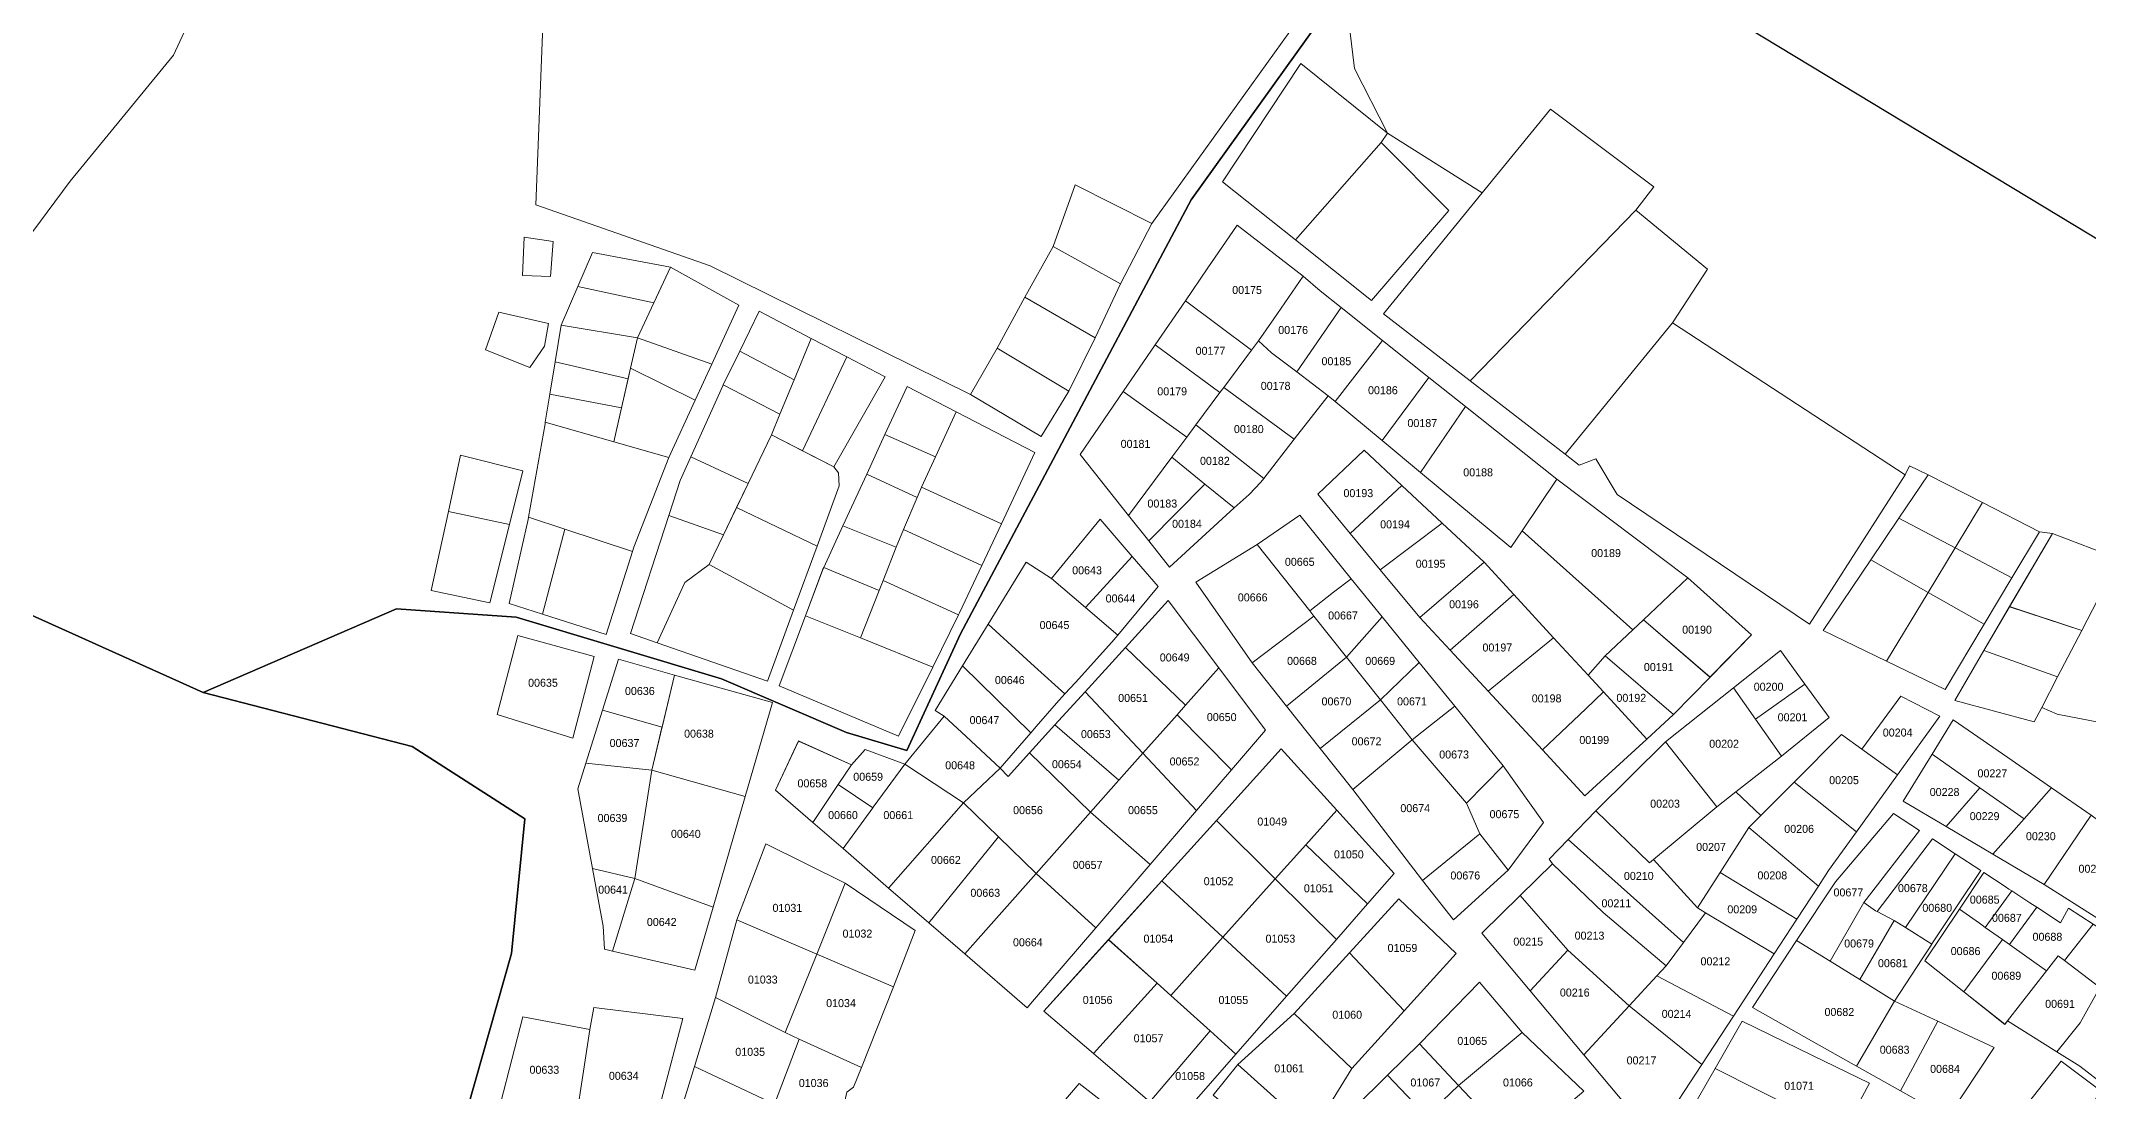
# Model space of a CAD drawing. Header units: metres. Extents: x 245225 to 248406, y 1633796 to 1637634.
# Drawn here: x 246742.2 to 247126, y 1636558.8 to 1636755.8 of the extents above; entities that cross this region are included whole.
import ezdxf
from ezdxf.enums import TextEntityAlignment as Align

# ---------------------------------------------------------------- set-up
doc = ezdxf.new("R2010")
doc.units = ezdxf.units.M
doc.header["$MEASUREMENT"] = 0
doc.layers.add('historique_numero_parcelle', color=7, linetype='Continuous')
doc.layers.add('limites_sections', color=7, linetype='Continuous')
doc.layers.add('LIMITES_PARCELLES', color=7, linetype='Continuous', lineweight=0, true_color=0xffffff)
doc.styles.add('Style-FANCY', font='FANCY.shx')

msp = doc.modelspace()

# ---------------------------------------------------------------- linework, layer by layer
at = {"layer": 'limites_parcelles', "flags": 128}
for points in [[(246729.674, 1636718.992), (246731.339, 1636722.619), (246729.367, 1636723.103), (246727.545, 1636724.048), (246727.821, 1636725.633), (246742.77, 1636777.095), (246747.423, 1636786.683), (246776.901, 1636773.576), (246770.71, 1636760.876), (246767.059, 1636753.097), (246747.691, 1636729.443), (246737.849, 1636716.108), (246729.674, 1636718.992)], [(246994.644, 1636738.422), (246993.48, 1636736.729), (246977.415, 1636718.443), (246963.741, 1636729.321), (246978.451, 1636751.546), (246994.644, 1636738.422)], [(247041.211, 1636724.029), (247010.154, 1636692.005), (246993.903, 1636704.556), (247012.417, 1636727.261), (247025.23, 1636742.973), (247044.597, 1636728.368), (247041.211, 1636724.029)], [(247010.154, 1636692.005), (247041.211, 1636724.029), (247054.652, 1636712.917), (247048.09, 1636702.862), (247027.985, 1636678.233), (247010.154, 1636692.005)], [(246970.514, 1636699.476), (246969.198, 1636697.719), (246956.8, 1636707.017), (246960.885, 1636712.982), (246966.492, 1636721.172), (246978.875, 1636711.647), (246973.383, 1636703.652), (246970.514, 1636699.476)], [(246985.981, 1636705.761), (246977.668, 1636693.666), (246972.948, 1636697.253), (246970.514, 1636699.476), (246973.383, 1636703.652), (246978.875, 1636711.647), (246982.05, 1636708.895), (246985.981, 1636705.761)], [(246836.656, 1636698.47), (246833.877, 1636694.501), (246825.543, 1636697.835), (246828.083, 1636704.9), (246837.37, 1636702.756), (246836.656, 1636698.47)], [(246969.198, 1636697.719), (246963.975, 1636690.743), (246963.261, 1636689.789), (246951.14, 1636698.751), (246956.8, 1636707.017), (246969.198, 1636697.719)], [(246977.668, 1636693.666), (246985.981, 1636705.761), (246993.735, 1636699.58), (246984.851, 1636688.114), (246983.531, 1636689.21), (246977.668, 1636693.666)], [(246852.311, 1636692.375), (246838.626, 1636695.537), (246839.751, 1636702.439), (246854.076, 1636700.075), (246852.773, 1636694.388), (246852.311, 1636692.375)], [(247091.693, 1636674.393), (247073.807, 1636646.347), (247037.718, 1636670.689), (247033.697, 1636677.356), (247030.627, 1636676.192), (247027.985, 1636678.233), (247048.09, 1636702.862), (247091.693, 1636674.393)], [(246893.308, 1636696.495), (246884.996, 1636678.869), (246879.159, 1636681.872), (246880.754, 1636685.722), (246883.44, 1636692.208), (246886.653, 1636699.968), (246893.308, 1636696.495)], [(246963.261, 1636689.789), (246958.719, 1636683.724), (246957.02, 1636681.427), (246945.136, 1636689.982), (246951.14, 1636698.751), (246963.261, 1636689.789)], [(246977.668, 1636693.666), (246983.531, 1636689.21), (246977.19, 1636681.057), (246963.975, 1636690.743), (246969.198, 1636697.719), (246970.514, 1636699.476), (246972.948, 1636697.253), (246977.668, 1636693.666)], [(246880.754, 1636685.722), (246879.159, 1636681.872), (246874.803, 1636672.764), (246864.068, 1636677.772), (246870.073, 1636691.088), (246870.135, 1636691.216), (246880.754, 1636685.722)], [(246957.02, 1636681.427), (246954.237, 1636677.664), (246946.142, 1636666.72), (246937.07, 1636678.203), (246945.136, 1636689.982), (246957.02, 1636681.427)], [(246977.19, 1636681.057), (246971.455, 1636673.683), (246958.719, 1636683.724), (246963.261, 1636689.789), (246963.975, 1636690.743), (246977.19, 1636681.057)], [(246922.293, 1636665.177), (246907.31, 1636672.029), (246909.952, 1636677.749), (246913.835, 1636686.16), (246928.572, 1636678.547), (246922.293, 1636665.177)], [(247026.394, 1636673.546), (247019.93, 1636663.89), (247017.821, 1636660.741), (247000.858, 1636674.824), (247009.286, 1636687.184), (247026.394, 1636673.546)], [(246849.601, 1636680.55), (246859.913, 1636677.595), (246853.404, 1636660.767), (246853.152, 1636659.981), (246840.444, 1636664.166), (246833.631, 1636666.409), (246836.735, 1636683.945), (246836.781, 1636684.224), (246849.601, 1636680.55)], [(246887.741, 1636660.995), (246872.65, 1636668.263), (246874.803, 1636672.764), (246879.159, 1636681.872), (246890.869, 1636675.848), (246891.742, 1636674.737), (246891.901, 1636672.276), (246887.741, 1636660.995)], [(246909.952, 1636677.749), (246907.31, 1636672.029), (246906.487, 1636670.099), (246897.037, 1636674.509), (246900.462, 1636681.944), (246909.952, 1636677.749)], [(246971.455, 1636673.683), (246970.937, 1636673.017), (246968.715, 1636670.689), (246965.936, 1636668.146), (246960.415, 1636672.637), (246954.237, 1636677.664), (246957.02, 1636681.427), (246958.719, 1636683.724), (246971.455, 1636673.683)], [(246874.803, 1636672.764), (246870.195, 1636663.128), (246859.937, 1636666.753), (246862.056, 1636673.308), (246864.068, 1636677.772), (246874.803, 1636672.764)], [(246906.487, 1636670.099), (246903.924, 1636664.092), (246902.548, 1636660.811), (246892.555, 1636664.78), (246897.037, 1636674.509), (246906.487, 1636670.099)], [(246922.293, 1636665.177), (246918.631, 1636657.381), (246903.924, 1636664.092), (246906.487, 1636670.099), (246907.31, 1636672.029), (246922.293, 1636665.177)], [(247040.679, 1636645.319), (247019.93, 1636663.89), (247026.394, 1636673.546), (247050.947, 1636655.026), (247042.66, 1636647.192), (247040.679, 1636645.319)], [(246870.195, 1636663.128), (246867.517, 1636657.53), (246862.966, 1636654.143), (246857.777, 1636642.838), (246852.769, 1636644.575), (246859.937, 1636666.753), (246870.195, 1636663.128)], [(246887.741, 1636660.995), (246883.318, 1636649.001), (246867.517, 1636657.53), (246870.195, 1636663.128), (246872.65, 1636668.263), (246887.741, 1636660.995)], [(246987.879, 1636654.885), (246984.563, 1636652.328), (246980.078, 1636648.872), (246970.238, 1636661.269), (246978.24, 1636666.773), (246987.879, 1636654.885)], [(246840.444, 1636664.166), (246836.248, 1636648.215), (246829.988, 1636650.21), (246833.56, 1636666.006), (246833.631, 1636666.409), (246840.444, 1636664.166)], [(246902.548, 1636660.811), (246900.096, 1636654.518), (246899.373, 1636652.661), (246888.972, 1636657.001), (246892.555, 1636664.78), (246902.548, 1636660.811)], [(246918.631, 1636657.381), (246914.443, 1636648.464), (246914.274, 1636648.122), (246900.096, 1636654.518), (246902.548, 1636660.811), (246903.924, 1636664.092), (246918.631, 1636657.381)], [(246980.078, 1636648.872), (246980.877, 1636647.865), (246969.274, 1636639.131), (246958.736, 1636654.239), (246970.238, 1636661.269), (246980.078, 1636648.872)], [(246883.318, 1636649.001), (246878.407, 1636635.684), (246857.777, 1636642.838), (246862.966, 1636654.143), (246867.517, 1636657.53), (246883.318, 1636649.001)], [(246899.373, 1636652.661), (246895.846, 1636643.76), (246885.542, 1636647.927), (246888.805, 1636656.64), (246888.972, 1636657.001), (246899.373, 1636652.661)], [(246936.148, 1636635.412), (246934.206, 1636633.272), (246928.504, 1636638.427), (246919.778, 1636646.337), (246926.91, 1636657.989), (246931.673, 1636654.92), (246938.046, 1636649.454), (246944.085, 1636644.274), (246942.997, 1636642.961), (246936.148, 1636635.412)], [(246914.274, 1636648.122), (246909.403, 1636638.279), (246895.846, 1636643.76), (246899.373, 1636652.661), (246900.096, 1636654.518), (246914.274, 1636648.122)], [(246993.693, 1636647.715), (246986.975, 1636640.182), (246980.877, 1636647.865), (246980.078, 1636648.872), (246984.563, 1636652.328), (246987.879, 1636654.885), (246993.693, 1636647.715)], [(246895.846, 1636643.76), (246909.403, 1636638.279), (246903.013, 1636625.366), (246880.629, 1636634.811), (246885.542, 1636647.927), (246895.846, 1636643.76)], [(246986.975, 1636640.182), (246979.772, 1636634.271), (246975.757, 1636630.976), (246969.274, 1636639.131), (246980.877, 1636647.865), (246986.975, 1636640.182)], [(246927.783, 1636625.962), (246915.002, 1636638.535), (246919.778, 1636646.337), (246928.504, 1636638.427), (246934.206, 1636633.272), (246932.625, 1636631.531), (246928.826, 1636627.161), (246927.783, 1636625.962)], [(247032.273, 1636636.77), (247035.148, 1636633.641), (247031.854, 1636630.502), (247023.729, 1636622.759), (247013.52, 1636633.794), (247025.813, 1636643.802), (247032.273, 1636636.77)], [(247055.129, 1636636.39), (247048.302, 1636629.414), (247035.504, 1636640.427), (247040.679, 1636645.319), (247042.66, 1636647.192), (247055.129, 1636636.39)], [(246956.827, 1636631.158), (246955.225, 1636629.36), (246948.794, 1636622.14), (246937.978, 1636633.652), (246945.551, 1636641.971), (246956.827, 1636631.158)], [(246993.339, 1636632.162), (246985.909, 1636626.157), (246982.06, 1636623.047), (246975.757, 1636630.976), (246979.772, 1636634.271), (246986.975, 1636640.182), (246993.339, 1636632.162)], [(247048.302, 1636629.414), (247043.28, 1636624.789), (247035.148, 1636633.641), (247032.273, 1636636.77), (247035.504, 1636640.427), (247048.302, 1636629.414)], [(247120.303, 1636636.464), (247117.328, 1636630.734), (247115.929, 1636628.038), (247101.007, 1636632.06), (247106.464, 1636641.396), (247120.303, 1636636.464)], [(246927.783, 1636625.962), (246922.042, 1636619.36), (246915.674, 1636625.278), (246911.565, 1636629.096), (246909.871, 1636630.155), (246915.002, 1636638.535), (246927.783, 1636625.962)], [(246965.44, 1636619.054), (246955.225, 1636629.36), (246956.827, 1636631.158), (246963.044, 1636638.138), (246971.784, 1636626.451), (246965.44, 1636619.054)], [(246993.339, 1636632.162), (247000.611, 1636639.182), (247007.268, 1636630.972), (247002.906, 1636627.512), (246999.301, 1636624.651), (246993.339, 1636632.162)], [(246999.301, 1636624.651), (246988.188, 1636615.338), (246982.06, 1636623.047), (246985.909, 1636626.157), (246993.339, 1636632.162), (246999.301, 1636624.651)], [(247043.28, 1636624.789), (247031.691, 1636614.152), (247023.729, 1636622.759), (247031.854, 1636630.502), (247035.148, 1636633.641), (247043.28, 1636624.789)], [(247063.633, 1636628.557), (247068.504, 1636621.582), (247059.986, 1636614.9), (247056.403, 1636612.089), (247046.787, 1636624.29), (247059.546, 1636634.411), (247063.633, 1636628.557)], [(246858.672, 1636627.056), (246858.651, 1636626.966), (246856.722, 1636618.954), (246844.397, 1636620.293), (246847.513, 1636630.249), (246858.672, 1636627.056)], [(246915.674, 1636625.278), (246922.042, 1636619.36), (246915.169, 1636612.815), (246904.156, 1636620.101), (246911.565, 1636629.096), (246915.674, 1636625.278)], [(247016.34, 1636619.783), (247009.461, 1636612.798), (246999.301, 1636624.651), (247002.906, 1636627.512), (247007.268, 1636630.972), (247016.34, 1636619.783)], [(247119.172, 1636615.661), (247114.002, 1636609.815), (247105.712, 1636615.652), (247096.753, 1636621.959), (247100.747, 1636628.422), (247110.962, 1636621.347), (247119.172, 1636615.661)], [(246894.208, 1636619.995), (246891.711, 1636616.282), (246886.925, 1636609.169), (246879.92, 1636615.232), (246884.26, 1636624.44), (246894.208, 1636619.995)], [(247009.461, 1636612.798), (247012.006, 1636607.009), (247001.259, 1636598.289), (246988.188, 1636615.338), (246999.301, 1636624.651), (247009.461, 1636612.798)], [(247056.403, 1636612.089), (247044.523, 1636602.206), (247043.809, 1636601.611), (247033.755, 1636611.348), (247046.787, 1636624.29), (247056.403, 1636612.089)], [(247082.592, 1636607.409), (247070.909, 1636616.731), (247079.792, 1636625.635), (247083.602, 1636622.884), (247090.256, 1636618.069), (247082.592, 1636607.409)], [(246898.179, 1636611.912), (246891.711, 1636616.282), (246894.208, 1636619.995), (246896.748, 1636622.852), (246904.156, 1636620.101), (246898.252, 1636612.013), (246898.179, 1636611.912)], [(246938.981, 1636611.122), (246928.804, 1636599.608), (246921.73, 1636606.46), (246915.169, 1636612.815), (246922.042, 1636619.36), (246923.524, 1636617.772), (246927.546, 1636622.19), (246938.981, 1636611.122)], [(246958.88, 1636611.406), (246950.181, 1636601.265), (246938.981, 1636611.122), (246944.294, 1636617.086), (246948.794, 1636622.14), (246958.88, 1636611.406)], [(246985.19, 1636611.456), (246979.352, 1636604.947), (246973.636, 1636598.574), (246962.59, 1636609.528), (246974.752, 1636622.989), (246985.19, 1636611.456)], [(246856.722, 1636618.954), (246853.547, 1636598.633), (246845.647, 1636600.497), (246842.879, 1636615.444), (246844.397, 1636620.293), (246856.722, 1636618.954)], [(246915.169, 1636612.815), (246901.141, 1636596.866), (246892.595, 1636604.263), (246898.179, 1636611.912), (246898.252, 1636612.013), (246904.156, 1636620.101), (246915.169, 1636612.815)], [(247017.297, 1636600.235), (247012.006, 1636607.009), (247009.461, 1636612.798), (247016.34, 1636619.783), (247023.929, 1636609.154), (247017.297, 1636600.235)], [(247082.592, 1636607.409), (247077.358, 1636600.129), (247075.451, 1636597.208), (247062.418, 1636608.22), (247064.664, 1636610.471), (247070.909, 1636616.731), (247082.592, 1636607.409)], [(247064.664, 1636610.471), (247062.418, 1636608.22), (247057.004, 1636599.766), (247052.761, 1636593.139), (247044.523, 1636602.206), (247056.403, 1636612.089), (247059.986, 1636614.9), (247064.664, 1636610.471)], [(247126.571, 1636610.536), (247117.786, 1636597.519), (247108.165, 1636603.215), (247114.002, 1636609.815), (247119.172, 1636615.661), (247126.571, 1636610.536)], [(247050.133, 1636586.617), (247028.539, 1636605.944), (247033.755, 1636611.348), (247043.809, 1636601.611), (247044.523, 1636602.206), (247052.761, 1636593.139), (247054.279, 1636592.233), (247050.133, 1636586.617)], [(247083.982, 1636594.173), (247077.639, 1636583.149), (247071.367, 1636587.033), (247078.628, 1636598.048), (247089.529, 1636610.854), (247094.39, 1636607.668), (247083.982, 1636594.173)], [(247135.825, 1636603.715), (247128.687, 1636592.227), (247127.841, 1636591.169), (247117.786, 1636597.519), (247126.571, 1636610.536), (247132.072, 1636606.481), (247135.825, 1636603.715)], [(247050.133, 1636586.617), (247046.94, 1636582.291), (247035.1, 1636592.278), (247025.605, 1636601.399), (247024.97, 1636602.246), (247028.539, 1636605.944), (247050.133, 1636586.617)], [(247101.061, 1636603.296), (247091.784, 1636589.439), (247089.67, 1636590.758), (247086.452, 1636592.443), (247096.811, 1636606.081), (247101.061, 1636603.296)], [(247045.158, 1636580.364), (247039.995, 1636574.781), (247028.506, 1636585.211), (247019.539, 1636595.431), (247025.605, 1636601.399), (247035.1, 1636592.278), (247046.94, 1636582.291), (247045.158, 1636580.364)], [(247091.784, 1636589.439), (247101.061, 1636603.296), (247105.882, 1636600.136), (247101.343, 1636593.303), (247096.744, 1636586.38), (247096.728, 1636586.355), (247091.784, 1636589.439)], [(246853.547, 1636598.633), (246849.375, 1636585.035), (246847.853, 1636585.387), (246847.641, 1636589.726), (246845.647, 1636600.497), (246853.547, 1636598.633)], [(246939.986, 1636589.379), (246928.129, 1636575.554), (246927.122, 1636574.38), (246915.441, 1636584.49), (246928.804, 1636599.608), (246939.986, 1636589.379)], [(246963.815, 1636587.624), (246954.029, 1636576.713), (246951.46, 1636579.022), (246942.395, 1636587.175), (246952.378, 1636598.225), (246963.815, 1636587.624)], [(247071.416, 1636591.026), (247067.182, 1636584.539), (247054.279, 1636592.233), (247052.761, 1636593.139), (247057.004, 1636599.766), (247071.416, 1636591.026)], [(247111.719, 1636596.311), (247106.729, 1636589.471), (247106.174, 1636589.866), (247105.628, 1636590.254), (247101.893, 1636592.911), (247106.452, 1636599.762), (247110.45, 1636597.142), (247111.167, 1636596.672), (247111.719, 1636596.311)], [(247086.452, 1636592.443), (247089.67, 1636590.758), (247083.238, 1636579.683), (247077.639, 1636583.149), (247083.982, 1636594.173), (247086.165, 1636592.593), (247086.452, 1636592.443)], [(247106.729, 1636589.471), (247111.719, 1636596.311), (247115.09, 1636594.101), (247116.389, 1636593.25), (247111.26, 1636586.248), (247109.951, 1636587.179), (247106.729, 1636589.471)], [(247067.182, 1636584.539), (247059.518, 1636572.799), (247045.158, 1636580.364), (247046.94, 1636582.291), (247050.133, 1636586.617), (247054.279, 1636592.233), (247067.182, 1636584.539)], [(247091.784, 1636589.439), (247096.728, 1636586.355), (247096.003, 1636585.264), (247094.896, 1636583.597), (247089.737, 1636575.66), (247083.238, 1636579.683), (247089.67, 1636590.758), (247091.784, 1636589.439)], [(247106.729, 1636589.471), (247109.951, 1636587.179), (247102.691, 1636577.401), (247095.419, 1636583.181), (247101.893, 1636592.911), (247105.628, 1636590.254), (247106.174, 1636589.866), (247106.729, 1636589.471)], [(247111.26, 1636586.248), (247116.389, 1636593.25), (247120.856, 1636590.322), (247122.337, 1636593.074), (247126.981, 1636590.08), (247121.584, 1636583.245), (247120.428, 1636584.127), (247118.214, 1636581.301), (247111.26, 1636586.248)], [(247139.313, 1636582.13), (247133.389, 1636574.728), (247128.233, 1636578.173), (247121.584, 1636583.245), (247126.981, 1636590.08), (247139.313, 1636582.13)], [(246975.745, 1636576.567), (246966.248, 1636565.723), (246961.434, 1636570.053), (246954.029, 1636576.713), (246963.815, 1636587.624), (246975.745, 1636576.567)], [(247077.639, 1636583.149), (247083.238, 1636579.683), (247089.737, 1636575.66), (247082.599, 1636563.441), (247075.564, 1636567.406), (247063.071, 1636574.447), (247071.367, 1636587.033), (247077.639, 1636583.149)], [(247111.26, 1636586.248), (247118.214, 1636581.301), (247110.885, 1636571.947), (247110.374, 1636571.294), (247102.691, 1636577.401), (247109.951, 1636587.179), (247111.26, 1636586.248)], [(246902.045, 1636578.328), (246896.034, 1636563.173), (246884.37, 1636568.538), (246881.725, 1636569.755), (246887.704, 1636584.452), (246902.045, 1636578.328)], [(247120.179, 1636566.118), (247110.885, 1636571.947), (247118.214, 1636581.301), (247120.428, 1636584.127), (247121.584, 1636583.245), (247128.233, 1636578.173), (247124.529, 1636571.559), (247120.179, 1636566.118)], [(246954.029, 1636576.713), (246961.434, 1636570.053), (246950.117, 1636556.765), (246939.529, 1636565.813), (246951.46, 1636579.022), (246954.029, 1636576.713)], [(247137.095, 1636572.251), (247129.158, 1636559.82), (247124.475, 1636563.424), (247120.179, 1636566.118), (247124.529, 1636571.559), (247128.233, 1636578.173), (247133.389, 1636574.728), (247137.095, 1636572.251)], [(246859.439, 1636560.53), (246856.552, 1636549.56), (246842.49, 1636553.124), (246843.916, 1636562.528), (246845.1, 1636570.335), (246845.893, 1636574.463), (246862.562, 1636572.399), (246859.439, 1636560.53)], [(246881.725, 1636569.755), (246884.37, 1636568.538), (246879.769, 1636556.317), (246864.74, 1636563.366), (246868.707, 1636576.343), (246881.725, 1636569.755)], [(247053.621, 1636563.765), (247045.925, 1636551.975), (247042.856, 1636551.975), (247031.475, 1636565.569), (247039.995, 1636574.781), (247053.621, 1636563.765)], [(246842.49, 1636553.124), (246828.413, 1636556.691), (246832.558, 1636572.716), (246845.1, 1636570.335), (246843.916, 1636562.528), (246842.49, 1636553.124)], [(247085.018, 1636560.241), (247080.062, 1636550.966), (247056.07, 1636563.004), (247061.166, 1636571.872), (247074.34, 1636565.448), (247085.018, 1636560.241)], [(247090.836, 1636558.799), (247097.817, 1636571.878), (247108.39, 1636566.929), (247099.711, 1636553.796), (247099.689, 1636553.81), (247090.836, 1636558.799)], [(246896.034, 1636563.173), (246894.584, 1636559.516), (246893.314, 1636558.563), (246891.567, 1636550.784), (246879.769, 1636556.317), (246884.37, 1636568.538), (246896.034, 1636563.173)], [(246966.248, 1636565.723), (246965.415, 1636564.772), (246954.856, 1636552.716), (246950.117, 1636556.765), (246961.434, 1636570.053), (246966.248, 1636565.723)], [(247080.062, 1636550.966), (247074.606, 1636540.757), (247064.296, 1636546.884), (247051.26, 1636554.631), (247056.07, 1636563.004), (247080.062, 1636550.966)], [(247122.81, 1636550.657), (247114.607, 1636556.345), (247120.957, 1636564.415), (247128.475, 1636558.75), (247123.947, 1636552.281), (247122.81, 1636550.657)], [(246943.088, 1636534.722), (246936.593, 1636526.489), (246927.745, 1636532.659), (246918.714, 1636538.958), (246936.892, 1636560.225), (246944.499, 1636554.278), (246953.169, 1636547.501), (246943.088, 1636534.722)], [(247007.667, 1636538.217), (246997.718, 1636526.998), (246985.618, 1636536.642), (246996.199, 1636548.533), (247001.981, 1636554.065), (247007.984, 1636559.807), (247018.991, 1636548.165), (247007.667, 1636538.217)]]:
    msp.add_lwpolyline(points, close=True, dxfattribs=at)
at = {"layer": 'limites_parcelles', "color": 0, "flags": 128}
for points in [[(246729.673955, 1636718.992231), (246731.339134, 1636722.61891), (246729.366866, 1636723.102999), (246727.545285, 1636724.047522), (246727.821035, 1636725.633082), (246742.770023, 1636777.094643), (246747.423318, 1636786.683252), (246776.901341, 1636773.575678), (246770.710079, 1636760.875653), (246767.058822, 1636753.096887), (246747.691283, 1636729.44309), (246737.848763, 1636716.108063), (246729.673955, 1636718.992231)], [(246970.51389, 1636699.47566), (246969.198164, 1636697.718513), (246956.800346, 1636707.017224), (246960.884665, 1636712.982093), (246966.492215, 1636721.171537), (246978.87474, 1636711.646518), (246973.383062, 1636703.652303), (246970.51389, 1636699.47566)], [(246985.981194, 1636705.760947), (246977.668102, 1636693.665925), (246972.948061, 1636697.253156), (246970.51389, 1636699.47566), (246973.383062, 1636703.652303), (246978.87474, 1636711.646518), (246982.049746, 1636708.894846), (246985.981194, 1636705.760947)], [(246852.311298, 1636692.375431), (246838.625537, 1636695.536578), (246839.751253, 1636702.438999), (246854.076088, 1636700.07492), (246852.77269, 1636694.388407), (246852.311298, 1636692.375431)], [(246893.308136, 1636696.494599), (246884.996097, 1636678.869014), (246879.158638, 1636681.871551), (246880.753524, 1636685.722334), (246883.43978, 1636692.208186), (246886.653494, 1636699.967561), (246893.308136, 1636696.494599)], [(246880.753524, 1636685.722334), (246879.158638, 1636681.871551), (246874.802855, 1636672.764004), (246864.068339, 1636677.77205), (246870.072564, 1636691.088352), (246870.134847, 1636691.215815), (246880.753524, 1636685.722334)], [(246849.600739, 1636680.549711), (246859.912544, 1636677.594575), (246853.403781, 1636660.767041), (246853.151829, 1636659.980646), (246840.443561, 1636664.165691), (246833.631365, 1636666.409062), (246836.734997, 1636683.944587), (246836.780519, 1636684.223705), (246849.600739, 1636680.549711)], [(246971.455289, 1636673.683357), (246970.937224, 1636673.017274), (246968.71472, 1636670.688936), (246965.935542, 1636668.146284), (246960.415312, 1636672.637124), (246954.236706, 1636677.663568), (246957.020223, 1636681.426883), (246958.719006, 1636683.723638), (246971.455289, 1636673.683357)], [(246874.802855, 1636672.764004), (246870.194537, 1636663.12843), (246859.937087, 1636666.753376), (246862.055673, 1636673.308316), (246864.068339, 1636677.77205), (246874.802855, 1636672.764004)], [(246870.194537, 1636663.12843), (246867.516948, 1636657.529835), (246862.966106, 1636654.143162), (246857.776837, 1636642.837968), (246852.768779, 1636644.574509), (246859.937087, 1636666.753376), (246870.194537, 1636663.12843)], [(246887.740698, 1636660.995403), (246883.317689, 1636649.001243), (246867.516948, 1636657.529835), (246870.194537, 1636663.12843), (246872.65042, 1636668.263457), (246887.740698, 1636660.995403)], [(246840.443561, 1636664.165691), (246836.247865, 1636648.214677), (246829.988109, 1636650.210145), (246833.559991, 1636666.005801), (246833.631365, 1636666.409062), (246840.443561, 1636664.165691)], [(246899.372846, 1636652.661492), (246895.845979, 1636643.760352), (246885.54172, 1636647.926621), (246888.805102, 1636656.639533), (246888.971833, 1636657.001483), (246899.372846, 1636652.661492)], [(246993.692634, 1636647.714523), (246986.974749, 1636640.181803), (246980.877047, 1636647.864843), (246980.078039, 1636648.871585), (246984.562981, 1636652.328487), (246987.879132, 1636654.88451), (246993.692634, 1636647.714523)], [(246986.974749, 1636640.181803), (246979.771965, 1636634.270553), (246975.757085, 1636630.975583), (246969.274099, 1636639.130859), (246980.877047, 1636647.864843), (246986.974749, 1636640.181803)], [(246927.783085, 1636625.961769), (246915.001612, 1636638.535311), (246919.777687, 1636646.337223), (246928.503529, 1636638.42688), (246934.205612, 1636633.271893), (246932.625481, 1636631.530524), (246928.826243, 1636627.161401), (246927.783085, 1636625.961769)], [(246956.827061, 1636631.158422), (246955.225466, 1636629.360232), (246948.794435, 1636622.139797), (246937.978303, 1636633.651763), (246945.550875, 1636641.970926), (246956.827061, 1636631.158422)], [(246993.339426, 1636632.162377), (246985.90888, 1636626.157344), (246982.059988, 1636623.046843), (246975.757085, 1636630.975583), (246979.771965, 1636634.270553), (246986.974749, 1636640.181803), (246993.339426, 1636632.162377)], [(246927.783085, 1636625.961769), (246922.042126, 1636619.359666), (246915.673736, 1636625.277766), (246911.564605, 1636629.096353), (246909.871269, 1636630.154688), (246915.001612, 1636638.535311), (246927.783085, 1636625.961769)], [(246965.439611, 1636619.053864), (246955.225466, 1636629.360232), (246956.827061, 1636631.158422), (246963.043632, 1636638.138072), (246971.783892, 1636626.450514), (246965.439611, 1636619.053864)], [(246894.207904, 1636619.994668), (246891.710594, 1636616.282451), (246886.92548, 1636609.169444), (246879.920375, 1636615.232158), (246884.259551, 1636624.439677), (246894.207904, 1636619.994668)], [(247056.402993, 1636612.088571), (247044.523349, 1636602.205506), (247043.808801, 1636601.61105), (247033.754614, 1636611.347736), (247046.786776, 1636624.289793), (247056.402993, 1636612.088571)], [(246898.178614, 1636611.91209), (246891.710594, 1636616.282451), (246894.207904, 1636619.994668), (246896.747909, 1636622.852173), (246904.156257, 1636620.100501), (246898.2522, 1636612.012891), (246898.178614, 1636611.91209)], [(246915.168502, 1636612.815163), (246901.140867, 1636596.866441), (246892.594645, 1636604.262947), (246898.178614, 1636611.91209), (246898.2522, 1636612.012891), (246904.156257, 1636620.100501), (246915.168502, 1636612.815163)], [(247126.570633, 1636610.536346), (247117.786449, 1636597.51882), (247108.16514, 1636603.214635), (247114.002397, 1636609.815336), (247119.171862, 1636615.660905), (247126.570633, 1636610.536346)], [(247050.1332, 1636586.616673), (247028.539142, 1636605.943753), (247033.754614, 1636611.347736), (247043.808801, 1636601.61105), (247044.523349, 1636602.205506), (247052.76093, 1636593.138943), (247054.279367, 1636592.23343), (247050.1332, 1636586.616673)], [(247135.824564, 1636603.714718), (247128.687304, 1636592.227143), (247127.840636, 1636591.168807), (247117.786449, 1636597.51882), (247126.570633, 1636610.536346), (247132.071681, 1636606.481193), (247135.824564, 1636603.714718)], [(247050.1332, 1636586.616673), (247046.940085, 1636582.291004), (247035.100241, 1636592.278287), (247025.605432, 1636601.399383), (247024.97043, 1636602.246052), (247028.539142, 1636605.943753), (247050.1332, 1636586.616673)], [(247045.158107, 1636580.364133), (247039.995128, 1636574.781351), (247028.505651, 1636585.211018), (247019.539498, 1636595.430504), (247025.605432, 1636601.399383), (247035.100241, 1636592.278287), (247046.940085, 1636582.291004), (247045.158107, 1636580.364133)], [(246963.815163, 1636587.62429), (246954.028557, 1636576.71256), (246951.460158, 1636579.022453), (246942.394783, 1636587.175413), (246952.377788, 1636598.224784), (246963.815163, 1636587.62429)], [(247111.260381, 1636586.247517), (247116.38896, 1636593.249613), (247120.855622, 1636590.322139), (247122.337292, 1636593.073811), (247126.980913, 1636590.080121), (247121.583585, 1636583.24537), (247120.428253, 1636584.126555), (247118.21409, 1636581.300583), (247111.260381, 1636586.247517)], [(247139.312852, 1636582.12986), (247133.389433, 1636574.72773), (247128.233477, 1636578.173418), (247121.583585, 1636583.24537), (247126.980913, 1636590.080121), (247139.312852, 1636582.12986)], [(246975.745489, 1636576.566915), (246966.247927, 1636565.723049), (246961.433626, 1636570.052799), (246954.028557, 1636576.71256), (246963.815163, 1636587.62429), (246975.745489, 1636576.566915)], [(247111.260381, 1636586.247517), (247118.21409, 1636581.300583), (247110.885456, 1636571.946933), (247110.374066, 1636571.294238), (247102.691114, 1636577.4012), (247109.950594, 1636587.179311), (247111.260381, 1636586.247517)], [(247120.178506, 1636566.118449), (247110.885456, 1636571.946933), (247118.21409, 1636581.300583), (247120.428253, 1636584.126555), (247121.583585, 1636583.24537), (247128.233477, 1636578.173418), (247124.529303, 1636571.558821), (247120.178506, 1636566.118449)], [(247137.094952, 1636572.251359), (247129.157871, 1636559.819873), (247124.475145, 1636563.42365), (247120.178506, 1636566.118449), (247124.529303, 1636571.558821), (247128.233477, 1636578.173418), (247133.389433, 1636574.72773), (247137.094952, 1636572.251359)], [(247053.621393, 1636563.765164), (247045.925472, 1636551.975118), (247042.856299, 1636551.975118), (247031.475439, 1636565.568924), (247039.995128, 1636574.781351), (247053.621393, 1636563.765164)], [(247122.809508, 1636550.656696), (247114.607408, 1636556.345249), (247120.957421, 1636564.415057), (247128.474517, 1636558.749566), (247123.946863, 1636552.28149), (247122.809508, 1636550.656696)], [(247007.666646, 1636538.216757), (246997.718292, 1636526.998401), (246985.618003, 1636536.642275), (246996.198707, 1636548.533098), (247001.981408, 1636554.064708), (247007.984146, 1636559.8068), (247018.990835, 1636548.16511), (247007.666646, 1636538.216757)]]:
    msp.add_lwpolyline(points, close=True, dxfattribs=at)
for points in [[(246983.541338, 1636767.569624), (246950.468355, 1636721.532032), (246936.102018, 1636728.761334), (246931.985188, 1636717.202779), (246926.667052, 1636707.67776), (246921.507667, 1636698.152741), (246916.507032, 1636689.421473), (246867.706523, 1636713.577588), (246847.703582, 1636720.563078), (246835.003957, 1636724.998081), (246836.591461, 1636765.161911)], [(247128.268711, 1636627.904623), (247120.198903, 1636629.492126), (247117.328221, 1636630.733502), (247120.302581, 1636636.464102), (247124.830843, 1636645.188553), (247131.804213, 1636658.623912), (247119.315854, 1636663.386421), (247116.881683, 1636663.703922), (247106.217234, 1636669.171482), (247096.032474, 1636674.39311), (247092.549889, 1636676.058886), (247091.693299, 1636674.39311), (247048.089878, 1636702.862333), (247054.651558, 1636712.91652), (247041.210698, 1636724.029042), (247044.597371, 1636728.368218), (247025.229833, 1636742.973247), (247012.417437, 1636727.260748), (246994.643938, 1636738.422405), (246988.462598, 1636750.556882), (246987.615929, 1636757.753563)]]:
    msp.add_lwpolyline(points, dxfattribs=at)
at = {"layer": 'limites_parcelles', "flags": 128}
for points in [[(246983.541, 1636767.57), (246950.468, 1636721.532), (246936.102, 1636728.761), (246931.985, 1636717.203), (246926.667, 1636707.678), (246921.508, 1636698.153), (246916.507, 1636689.421), (246867.707, 1636713.578), (246847.704, 1636720.563), (246835.004, 1636724.998), (246836.591, 1636765.162)], [(247128.269, 1636627.905), (247120.199, 1636629.492), (247117.328, 1636630.734), (247120.303, 1636636.464), (247124.831, 1636645.189), (247131.804, 1636658.624), (247119.316, 1636663.386), (247116.882, 1636663.704), (247106.217, 1636669.171), (247096.032, 1636674.393), (247092.55, 1636676.059), (247091.693, 1636674.393), (247048.09, 1636702.862), (247054.652, 1636712.917), (247041.211, 1636724.029), (247044.597, 1636728.368), (247025.23, 1636742.973), (247012.417, 1636727.261), (246994.644, 1636738.422), (246988.463, 1636750.557), (246987.616, 1636757.754)]]:
    msp.add_lwpolyline(points, dxfattribs=at)
at = {"layer": 'limites_parcelles'}
for points in [[(246977.415, 1636718.443), (246993.48, 1636736.729), (247006.18, 1636723.923), (246991.681, 1636707.096)], [(246950.468, 1636721.532), (246944.606, 1636710.218), (246931.985, 1636717.203), (246936.102, 1636728.761)], [(246838.243, 1636718.155), (246837.767, 1636711.567), (246832.528, 1636711.726), (246832.846, 1636718.949)], [(246944.606, 1636710.218), (246939.843, 1636700.058), (246926.667, 1636707.678), (246931.985, 1636717.203)], [(246857.129, 1636706.642), (246842.879, 1636709.71), (246845.625, 1636716.092), (246860.23, 1636713.313)], [(246868.006, 1636695.147), (246854.076, 1636700.075), (246860.23, 1636713.313), (246873.089, 1636706.17)], [(246857.129, 1636706.642), (246854.076, 1636700.075), (246839.751, 1636702.439), (246842.879, 1636709.71)], [(246886.653, 1636699.968), (246883.44, 1636692.208), (246873.244, 1636697.578), (246876.899, 1636705.058)], [(246921.508, 1636698.153), (246926.667, 1636707.678), (246939.843, 1636700.058), (246934.922, 1636690.056)], [(246868.006, 1636695.147), (246864.881, 1636688.37), (246852.773, 1636694.388), (246854.076, 1636700.075)], [(246883.44, 1636692.208), (246880.754, 1636685.722), (246870.135, 1636691.216), (246873.244, 1636697.578)], [(246934.922, 1636690.056), (246929.763, 1636681.563), (246916.507, 1636689.421), (246921.508, 1636698.153)], [(247002.426, 1636692.652), (246993.67, 1636680.792), (246984.851, 1636688.114), (246993.735, 1636699.58)], [(246851.064, 1636686.933), (246837.645, 1636689.524), (246838.626, 1636695.537), (246852.311, 1636692.375)], [(246864.881, 1636688.37), (246859.913, 1636677.595), (246849.601, 1636680.55), (246852.773, 1636694.388)], [(246884.996, 1636678.869), (246893.308, 1636696.495), (246900.473, 1636692.755), (246890.869, 1636675.848)], [(246851.064, 1636686.933), (246849.601, 1636680.55), (246836.781, 1636684.224), (246837.645, 1636689.524)], [(246913.835, 1636686.16), (246909.952, 1636677.749), (246900.462, 1636681.944), (246904.601, 1636690.93)], [(247009.286, 1636687.184), (247000.858, 1636674.824), (246993.67, 1636680.792), (247002.426, 1636692.652)], [(246830.049, 1636665.037), (246818.613, 1636667.503), (246820.902, 1636678.067), (246832.544, 1636675.104)], [(246997.369, 1636672.378), (246987.693, 1636663.379), (246981.596, 1636670.749), (246990.274, 1636679.004)], [(246960.415, 1636672.637), (246949.903, 1636661.959), (246946.142, 1636666.72), (246954.237, 1636677.664)], [(247101.065, 1636660.654), (247090.535, 1636666.235), (247096.032, 1636674.393), (247106.217, 1636669.171)], [(246949.903, 1636661.959), (246960.415, 1636672.637), (246965.936, 1636668.146), (246953.792, 1636657.036)], [(246987.693, 1636663.379), (246997.369, 1636672.378), (247004.923, 1636665.323), (246993.324, 1636656.573)], [(246830.049, 1636665.037), (246826.406, 1636650.339), (246815.399, 1636652.667), (246818.613, 1636667.503)], [(247111.7, 1636655.017), (247101.065, 1636660.654), (247106.217, 1636669.171), (247116.882, 1636663.704)], [(246853.152, 1636659.981), (246848.165, 1636644.416), (246836.248, 1636648.215), (246840.444, 1636664.166)], [(246946.817, 1636659.051), (246938.046, 1636649.454), (246931.673, 1636654.92), (246940.775, 1636666.032)], [(246993.324, 1636656.573), (247004.923, 1636665.323), (247012.8, 1636657.967), (247000.738, 1636647.611)], [(247101.065, 1636660.654), (247096.013, 1636652.303), (247085.255, 1636658.401), (247090.535, 1636666.235)], [(247124.831, 1636645.189), (247111.28, 1636649.637), (247119.316, 1636663.386), (247131.804, 1636658.624)], [(246938.046, 1636649.454), (246946.817, 1636659.051), (246951.676, 1636653.438), (246944.085, 1636644.274)], [(247111.7, 1636655.017), (247106.528, 1636646.344), (247096.013, 1636652.303), (247101.065, 1636660.654)], [(247018.383, 1636651.89), (247006.434, 1636641.453), (247000.738, 1636647.611), (247012.8, 1636657.967)], [(247055.129, 1636636.39), (247042.66, 1636647.192), (247050.947, 1636655.026), (247062.907, 1636644.336)], [(247096.013, 1636652.303), (247088.216, 1636639.414), (247076.347, 1636645.183), (247085.255, 1636658.401)], [(247025.813, 1636643.802), (247013.52, 1636633.794), (247006.434, 1636641.453), (247018.383, 1636651.89)], [(247106.528, 1636646.344), (247099.207, 1636634.071), (247088.216, 1636639.414), (247096.013, 1636652.303)], [(246956.827, 1636631.158), (246945.551, 1636641.971), (246953.581, 1636650.792), (246963.044, 1636638.138)], [(246986.975, 1636640.182), (246993.693, 1636647.715), (247000.611, 1636639.182), (246993.339, 1636632.162)], [(247120.303, 1636636.464), (247106.464, 1636641.396), (247111.28, 1636649.637), (247124.831, 1636645.189)], [(246841.926, 1636624.969), (246827.744, 1636629.414), (246831.66, 1636644.231), (246845.948, 1636640.315)], [(246858.672, 1636627.056), (246847.513, 1636630.249), (246850.499, 1636639.786), (246861.022, 1636636.817)], [(247072.916, 1636635.122), (247063.633, 1636628.557), (247059.546, 1636634.411), (247068.362, 1636641.404)], [(246874.265, 1636614.028), (246856.722, 1636618.954), (246861.022, 1636636.817), (246879.391, 1636631.636)], [(246944.294, 1636617.086), (246932.334, 1636627.451), (246937.978, 1636633.652), (246948.794, 1636622.14)], [(247077.474, 1636628.833), (247068.504, 1636621.582), (247063.633, 1636628.557), (247072.916, 1636635.122)], [(247090.256, 1636618.069), (247083.602, 1636622.884), (247090.905, 1636632.832), (247098.207, 1636629.128)], [(246965.44, 1636619.054), (246958.88, 1636611.406), (246948.794, 1636622.14), (246955.225, 1636629.36)], [(246944.294, 1636617.086), (246938.981, 1636611.122), (246927.546, 1636622.19), (246932.334, 1636627.451)], [(247105.712, 1636615.652), (247099.38, 1636608.415), (247091.328, 1636613.182), (247096.753, 1636621.959)], [(246874.265, 1636614.028), (246868.223, 1636593.277), (246853.547, 1636598.633), (246856.722, 1636618.954)], [(246898.179, 1636611.912), (246892.595, 1636604.263), (246886.925, 1636609.169), (246891.711, 1636616.282)], [(246921.73, 1636606.46), (246908.671, 1636590.349), (246901.141, 1636596.866), (246915.169, 1636612.815)], [(247114.002, 1636609.815), (247108.165, 1636603.215), (247099.38, 1636608.415), (247105.712, 1636615.652)], [(246950.181, 1636601.265), (246939.986, 1636589.379), (246928.804, 1636599.608), (246938.981, 1636611.122)], [(246973.636, 1636598.574), (246963.815, 1636587.624), (246952.378, 1636598.225), (246962.59, 1636609.528)], [(246990.933, 1636593.907), (246979.352, 1636604.947), (246985.19, 1636611.456), (246995.919, 1636599.6)], [(246892.996, 1636597.775), (246887.704, 1636584.452), (246872.676, 1636590.869), (246878.153, 1636605.156)], [(246908.671, 1636590.349), (246921.73, 1636606.46), (246928.804, 1636599.608), (246915.441, 1636584.49)], [(247017.297, 1636600.235), (247007.032, 1636590.922), (247001.259, 1636598.289), (247012.006, 1636607.009)], [(247071.416, 1636591.026), (247057.004, 1636599.766), (247062.418, 1636608.22), (247075.451, 1636597.208)], [(246990.933, 1636593.907), (246985.081, 1636587.226), (246973.636, 1636598.574), (246979.352, 1636604.947)], [(246868.223, 1636593.277), (246864.786, 1636581.471), (246849.375, 1636585.035), (246853.547, 1636598.633)], [(246902.045, 1636578.328), (246887.704, 1636584.452), (246892.996, 1636597.775), (246906.093, 1636588.885)], [(246985.081, 1636587.226), (246975.745, 1636576.567), (246963.815, 1636587.624), (246973.636, 1636598.574)], [(246997.823, 1636573.834), (246987.54, 1636584.705), (246996.801, 1636594.86), (247007.561, 1636584.572)], [(247028.506, 1636585.211), (247021.403, 1636577.6), (247012.376, 1636588.382), (247019.539, 1636595.431)], [(246887.704, 1636584.452), (246881.725, 1636569.755), (246868.707, 1636576.343), (246872.676, 1636590.869)], [(246951.46, 1636579.022), (246939.529, 1636565.813), (246930.254, 1636573.738), (246942.395, 1636587.175)], [(246997.823, 1636573.834), (246987.982, 1636562.982), (246977.187, 1636573.353), (246987.54, 1636584.705)], [(247039.995, 1636574.781), (247031.475, 1636565.569), (247021.403, 1636577.6), (247028.506, 1636585.211)], [(247019.943, 1636569.755), (247007.984, 1636559.807), (247000.682, 1636567.638), (247011.94, 1636579.214)], [(247059.518, 1636572.799), (247053.621, 1636563.765), (247039.995, 1636574.781), (247045.158, 1636580.364)], [(247097.817, 1636571.878), (247090.836, 1636558.799), (247082.599, 1636563.441), (247089.737, 1636575.66)], [(246987.982, 1636562.982), (246980.679, 1636551.128), (246966.58, 1636563.731), (246977.187, 1636573.353)], [(247001.981, 1636554.065), (246994.697, 1636561.752), (247000.682, 1636567.638), (247007.984, 1636559.807)], [(247018.991, 1636548.165), (247007.984, 1636559.807), (247019.943, 1636569.755), (247031.479, 1636558.748)], [(246879.769, 1636556.317), (246874.598, 1636542.58), (246860.214, 1636548.562), (246864.74, 1636563.366)], [(246976.541, 1636546.091), (246961.991, 1636558.014), (246966.58, 1636563.731), (246980.679, 1636551.128)], [(247001.981, 1636554.065), (246996.199, 1636548.533), (246988.394, 1636555.554), (246994.697, 1636561.752)]]:
    msp.add_3dface(points, dxfattribs=at)
at = {"layer": 'limites_parcelles', "color": 0}
for points in [[(246977.415032, 1636718.443285), (246993.479769, 1636736.729068), (247006.179795, 1636723.923209), (246991.680599, 1636707.095675)], [(246950.468355, 1636721.532032), (246944.605838, 1636710.217765), (246931.985188, 1636717.202779), (246936.102018, 1636728.761334)], [(246838.243125, 1636718.155281), (246837.766874, 1636711.567143), (246832.528114, 1636711.725893), (246832.845615, 1636718.949032)], [(246944.605838, 1636710.217765), (246939.843329, 1636700.057745), (246926.667052, 1636707.67776), (246931.985188, 1636717.202779)], [(246857.12895, 1636706.642279), (246842.87933, 1636709.709664), (246845.625015, 1636716.091527), (246860.230044, 1636713.313396)], [(246868.006271, 1636695.147237), (246854.076088, 1636700.07492), (246860.230044, 1636713.313396), (246873.08882, 1636706.169632)], [(246857.12895, 1636706.642279), (246854.076088, 1636700.07492), (246839.751253, 1636702.438999), (246842.87933, 1636709.709664)], [(246886.653494, 1636699.967561), (246883.43978, 1636692.208186), (246873.243701, 1636697.578121), (246876.898828, 1636705.05838)], [(246921.507667, 1636698.152741), (246926.667052, 1636707.67776), (246939.843329, 1636700.057745), (246934.922069, 1636690.056475)], [(246868.006271, 1636695.147237), (246864.881201, 1636688.369975), (246852.77269, 1636694.388407), (246854.076088, 1636700.07492)], [(246883.43978, 1636692.208186), (246880.753524, 1636685.722334), (246870.134847, 1636691.215815), (246873.243701, 1636697.578121)], [(246934.922069, 1636690.056475), (246929.762683, 1636681.563333), (246916.507032, 1636689.421473), (246921.507667, 1636698.152741)], [(247002.426109, 1636692.652113), (246993.670326, 1636680.792007), (246984.850787, 1636688.114403), (246993.73507, 1636699.580053)], [(246851.063853, 1636686.933035), (246837.644887, 1636689.523646), (246838.625537, 1636695.536578), (246852.311298, 1636692.375431)], [(246864.881201, 1636688.369975), (246859.912544, 1636677.594575), (246849.600739, 1636680.549711), (246852.77269, 1636694.388407)], [(246884.996097, 1636678.869014), (246893.308136, 1636696.494599), (246900.47325, 1636692.75523), (246890.868856, 1636675.848321)], [(246851.063853, 1636686.933035), (246849.600739, 1636680.549711), (246836.780519, 1636684.223705), (246837.644887, 1636689.523646)], [(246913.835092, 1636686.159548), (246909.951607, 1636677.74914), (246900.461564, 1636681.944014), (246904.600758, 1636690.929601)], [(247009.285623, 1636687.184146), (247000.858362, 1636674.824163), (246993.670326, 1636680.792007), (247002.426109, 1636692.652113)], [(246830.048845, 1636665.037493), (246818.613403, 1636667.503368), (246820.902204, 1636678.067066), (246832.543894, 1636675.103727)], [(246997.368834, 1636672.378103), (246987.692575, 1636663.379369), (246981.59567, 1636670.748897), (246990.274021, 1636679.003914)], [(246960.415312, 1636672.637124), (246949.903087, 1636661.959323), (246946.142255, 1636666.71987), (246954.236706, 1636677.663568)], [(247101.064694, 1636660.653745), (247090.534627, 1636666.235014), (247096.032474, 1636674.39311), (247106.217234, 1636669.171482)], [(246949.903087, 1636661.959323), (246960.415312, 1636672.637124), (246965.935542, 1636668.146284), (246953.79219, 1636657.036408)], [(246987.692575, 1636663.379369), (246997.368834, 1636672.378103), (247004.923362, 1636665.322967), (246993.323539, 1636656.573041)], [(246830.048845, 1636665.037493), (246826.405549, 1636650.338678), (246815.39886, 1636652.667016), (246818.613403, 1636667.503368)], [(247111.700283, 1636655.016546), (247101.064694, 1636660.653745), (247106.217234, 1636669.171482), (247116.881683, 1636663.703922)], [(246853.151829, 1636659.980646), (246848.16502, 1636644.415758), (246836.247865, 1636648.214677), (246840.443561, 1636664.165691)], [(246946.817293, 1636659.050969), (246938.045669, 1636649.453529), (246931.672979, 1636654.919738), (246940.774664, 1636666.03226)], [(246993.323539, 1636656.573041), (247004.923362, 1636665.322967), (247012.799573, 1636657.967413), (247000.738361, 1636647.610503)], [(247101.064694, 1636660.653745), (247096.013304, 1636652.303222), (247085.255064, 1636658.400823), (247090.534627, 1636666.235014)], [(247124.830843, 1636645.188553), (247111.279633, 1636649.636586), (247119.315854, 1636663.386421), (247131.804213, 1636658.623912)], [(246938.045669, 1636649.453529), (246946.817293, 1636659.050969), (246951.675519, 1636653.438068), (246944.084688, 1636644.273528)], [(247111.700283, 1636655.016546), (247106.527645, 1636646.343859), (247096.013304, 1636652.303222), (247101.064694, 1636660.653745)], [(247018.382895, 1636651.889734), (247006.434418, 1636641.453337), (247000.738361, 1636647.610503), (247012.799573, 1636657.967413)], [(247055.128782, 1636636.389508), (247042.660422, 1636647.192187), (247050.947384, 1636655.025571), (247062.906575, 1636644.336383)], [(247096.013304, 1636652.303222), (247088.216103, 1636639.41356), (247076.347435, 1636645.183051), (247085.255064, 1636658.400823)], [(247025.812936, 1636643.801825), (247013.520105, 1636633.794046), (247006.434418, 1636641.453337), (247018.382895, 1636651.889734)], [(247106.527645, 1636646.343859), (247099.207481, 1636634.070529), (247088.216103, 1636639.41356), (247096.013304, 1636652.303222)], [(246956.827061, 1636631.158422), (246945.550875, 1636641.970926), (246953.580523, 1636650.792229), (246963.043632, 1636638.138072)], [(246986.974749, 1636640.181803), (246993.692634, 1636647.714523), (247000.610762, 1636639.182166), (246993.339426, 1636632.162377)], [(247120.302581, 1636636.464102), (247106.463517, 1636641.396294), (247111.279633, 1636649.636586), (247124.830843, 1636645.188553)], [(246841.926133, 1636624.968844), (246827.744438, 1636629.413853), (246831.660279, 1636644.23055), (246845.947807, 1636640.314708)], [(246858.672385, 1636627.055707), (246847.513361, 1636630.249201), (246850.49865, 1636639.785541), (246861.022319, 1636636.817326)], [(247072.915636, 1636635.122386), (247063.632727, 1636628.557379), (247059.545524, 1636634.410657), (247068.362184, 1636641.404463)], [(246874.264643, 1636614.027721), (246856.721927, 1636618.953508), (246861.022319, 1636636.817326), (246879.391208, 1636631.636358)], [(246944.293518, 1636617.086396), (246932.33402, 1636627.451001), (246937.978303, 1636633.651763), (246948.794435, 1636622.139797)], [(247077.474326, 1636628.833082), (247068.50367, 1636621.581708), (247063.632727, 1636628.557379), (247072.915636, 1636635.122386)], [(247090.256007, 1636618.068692), (247083.602214, 1636622.883593), (247090.904729, 1636632.831946), (247098.207243, 1636629.127772)], [(246965.439611, 1636619.053864), (246958.879656, 1636611.405764), (246948.794435, 1636622.139797), (246955.225466, 1636629.360232)], [(246944.293518, 1636617.086396), (246938.98105, 1636611.121826), (246927.545579, 1636622.190461), (246932.33402, 1636627.451001)], [(247105.712432, 1636615.651694), (247099.380055, 1636608.415405), (247091.328063, 1636613.182184), (247096.752899, 1636621.959447)], [(246874.264643, 1636614.027721), (246868.223243, 1636593.276825), (246853.546921, 1636598.633468), (246856.721927, 1636618.953508)], [(246898.178614, 1636611.91209), (246892.594645, 1636604.262947), (246886.92548, 1636609.169444), (246891.710594, 1636616.282451)], [(246921.730326, 1636606.459924), (246908.671459, 1636590.348933), (246901.140867, 1636596.866441), (246915.168502, 1636612.815163)], [(247114.002397, 1636609.815336), (247108.16514, 1636603.214635), (247099.380055, 1636608.415405), (247105.712432, 1636615.651694)], [(246950.181383, 1636601.26465), (246939.986479, 1636589.378648), (246928.80447, 1636599.608492), (246938.98105, 1636611.121826)], [(246973.636139, 1636598.574341), (246963.815163, 1636587.62429), (246952.377788, 1636598.224784), (246962.589909, 1636609.527745)], [(246990.933103, 1636593.907413), (246979.351706, 1636604.947002), (246985.189727, 1636611.456195), (246995.919122, 1636599.600213)], [(246892.996, 1636597.774584), (246887.704128, 1636584.451511), (246872.675959, 1636590.868945), (246878.152845, 1636605.156474)], [(246908.671459, 1636590.348933), (246921.730326, 1636606.459924), (246928.80447, 1636599.608492), (246915.441221, 1636584.489901)], [(247017.297498, 1636600.235214), (247007.031644, 1636590.921862), (247001.259066, 1636598.289495), (247012.005821, 1636607.008561)], [(247071.415769, 1636591.025908), (247057.004392, 1636599.765719), (247062.418241, 1636608.220223), (247075.451092, 1636597.207969)], [(246990.933103, 1636593.907413), (246985.080951, 1636587.225703), (246973.636139, 1636598.574341), (246979.351706, 1636604.947002)], [(246868.223243, 1636593.276825), (246864.786178, 1636581.471257), (246849.375047, 1636585.035082), (246853.546921, 1636598.633468)], [(246902.044768, 1636578.32767), (246887.704128, 1636584.451511), (246892.996, 1636597.774584), (246906.092901, 1636588.884566)], [(246985.080951, 1636587.225703), (246975.745489, 1636576.566915), (246963.815163, 1636587.62429), (246973.636139, 1636598.574341)], [(246997.822912, 1636573.83384), (246987.539936, 1636584.705391), (246996.801042, 1636594.8597), (247007.560812, 1636584.571849)], [(247028.505651, 1636585.211018), (247021.403274, 1636577.599564), (247012.376238, 1636588.381857), (247019.539498, 1636595.430504)], [(246887.704128, 1636584.451511), (246881.724727, 1636569.755153), (246868.707201, 1636576.343291), (246872.675959, 1636590.868945)], [(246951.460158, 1636579.022453), (246939.528723, 1636565.812517), (246930.253891, 1636573.737653), (246942.394783, 1636587.175413)], [(246997.822912, 1636573.83384), (246987.981606, 1636562.981806), (246977.186585, 1636573.353494), (246987.539936, 1636584.705391)], [(247039.995128, 1636574.781351), (247031.475439, 1636565.568924), (247021.403274, 1636577.599564), (247028.505651, 1636585.211018)], [(247019.943337, 1636569.755153), (247007.984146, 1636559.8068), (247000.681632, 1636567.638482), (247011.939779, 1636579.213795)], [(247059.518018, 1636572.798714), (247053.621393, 1636563.765164), (247039.995128, 1636574.781351), (247045.158107, 1636580.364133)], [(247097.816606, 1636571.877706), (247090.835753, 1636558.799063), (247082.599334, 1636563.440976), (247089.736525, 1636575.659871)], [(246987.981606, 1636562.981806), (246980.679092, 1636551.128449), (246966.580241, 1636563.730774), (246977.186585, 1636573.353494)], [(247001.981408, 1636554.064708), (246994.696579, 1636561.752356), (247000.681632, 1636567.638482), (247007.984146, 1636559.8068)], [(247018.990835, 1636548.16511), (247007.984146, 1636559.8068), (247019.943337, 1636569.755153), (247031.479193, 1636558.748465)], [(246879.769346, 1636556.317301), (246874.597575, 1636542.579851), (246860.214059, 1636548.561986), (246864.739755, 1636563.365664)], [(246976.541071, 1636546.090858), (246961.991013, 1636558.013685), (246966.580241, 1636563.730774), (246980.679092, 1636551.128449)], [(247001.981408, 1636554.064708), (246996.198707, 1636548.533098), (246988.39406, 1636555.554011), (246994.696579, 1636561.752356)]]:
    msp.add_3dface(points, dxfattribs=at)
at = {"layer": 'limites_sections', "flags": 128}
for points in [[(246684.699, 1636870.091), (246772.331, 1636884.402), (246804.82, 1636916.393), (246862.764, 1636963.489), (246904.099, 1637015.28), (246937.427, 1636944.456), (246942.427, 1636902.795), (246979.088, 1636832.805), (246998.252, 1636796.977), (246993.253, 1636779.479), (246984.201, 1636762.622), (246957.838, 1636725.977), (246914.602, 1636644.513), (246904.583, 1636622.632), (246893.247, 1636626.059), (246869.784, 1636636.077), (246831.292, 1636647.677), (246808.883, 1636649.259), (246772.642, 1636633.555), (246683.766, 1636673.549)], [(246708.467, 1636259.799), (246750.715, 1636360.137), (246784.664, 1636462.738), (246814.086, 1636526.864), (246830.469, 1636584.609), (246832.947, 1636609.85), (246811.823, 1636623.429), (246772.642, 1636633.555), (246808.883, 1636649.259), (246831.292, 1636647.677), (246869.784, 1636636.077), (246893.247, 1636626.059), (246904.583, 1636622.632), (246914.602, 1636644.513), (246957.838, 1636725.977), (246984.201, 1636762.622), (246993.253, 1636779.479), (246998.252, 1636796.977), (247196.259, 1636677.192), (247370.185, 1636636.555), (247496.973, 1636594.293), (247661.146, 1636547.154)], [(246683.766, 1636673.549), (246772.642, 1636633.555), (246772.642, 1636633.555), (246811.823, 1636623.429), (246832.947, 1636609.85), (246830.469, 1636584.609), (246814.086, 1636526.864), (246784.664, 1636462.738), (246750.715, 1636360.137), (246708.467, 1636259.799)]]:
    msp.add_lwpolyline(points, dxfattribs=at)

# ---------------------------------------------------------------- texts
at = {"layer": 'historique_numero_parcelle', "style": 'Style-FANCY'}
for s, p in [('00175', (246968.34007, 1636709.041654)), ('00176', (246976.978044, 1636701.527599)), ('00177', (246961.484841, 1636697.626194)), ('00185', (246985.08376, 1636695.675492)), ('00179', (246954.302561, 1636690.028721)), ('00178', (246973.694716, 1636691.055407)), ('00186', (246993.8051, 1636690.234058)), ('00180', (246968.667121, 1636682.944591)), ('00187', (247001.192587, 1636684.073945)), ('00181', (246947.428093, 1636680.17254)), ('00182', (246962.305673, 1636676.989815)), ('00188', (247011.658195, 1636674.833775)), ('00193', (246989.202578, 1636670.93237)), ('00183', (246952.455689, 1636668.981667)), ('00184', (246957.072869, 1636665.182931)), ('00194', (246996.077045, 1636665.080262)), ('00665', (246978.219318, 1636658.048474)), ('00189', (247035.641879, 1636659.690163)), ('00643', (246938.340947, 1636656.458258)), ('00195', (247002.746305, 1636657.688126)), ('00644', (246944.614448, 1636651.17816)), ('00666', (246969.395375, 1636651.375018)), ('00667', (246986.325034, 1636647.986956)), ('00196', (247009.005149, 1636650.090653)), ('00645', (246932.243338, 1636646.191402)), ('00190', (247052.699793, 1636645.316565)), ('00649', (246954.764915, 1636640.111957)), ('00668', (246978.629734, 1636639.465466)), ('00669', (246993.302106, 1636639.465466)), ('00197', (247015.263993, 1636641.979837)), ('00635', (246836.343414, 1636635.360786)), ('00646', (246923.859126, 1636635.865879)), ('00191', (247045.517514, 1636638.309436)), ('00636', (246854.504321, 1636633.820758)), ('00651', (246946.967011, 1636632.514484)), ('00670', (246985.093786, 1636631.867993)), ('00671', (246999.253138, 1636631.867993)), ('00198', (247024.498352, 1636632.431661)), ('00192', (247040.376321, 1636632.537997)), ('00200', (247066.113565, 1636634.618214)), ('00647', (246919.110027, 1636628.356407)), ('00650', (246963.588859, 1636628.921084)), ('00201', (247070.603013, 1636628.885537)), ('00637', (246851.631409, 1636624.067245)), ('00638', (246865.585553, 1636625.81261)), ('00653', (246939.98994, 1636625.738359)), ('00672', (246990.737006, 1636624.373188)), ('00199', (247033.4249, 1636624.628851)), ('00202', (247057.771231, 1636623.923922)), ('00204', (247090.308738, 1636626.027056)), ('00648', (246914.544149, 1636619.886251)), ('00654', (246934.551928, 1636620.091588)), ('00652', (246956.611787, 1636620.604931)), ('00673', (247007.153645, 1636621.909143)), ('00658', (246886.84107, 1636616.498189)), ('00659', (246897.306677, 1636617.730212)), ('00205', (247080.253547, 1636617.094891)), ('00227', (247108.064203, 1636618.373927)), ('00203', (247046.70204, 1636612.680143)), ('00228', (247099.10834, 1636614.868529)), ('00639', (246849.374121, 1636610.001653)), ('00660', (246892.586894, 1636610.543413)), ('00661', (246902.949897, 1636610.543413)), ('00656', (246927.267044, 1636611.46743)), ('00655', (246948.813883, 1636611.46743)), ('01049', (246973.054528, 1636609.336513)), ('00674', (246999.868762, 1636611.847624)), ('00675', (247016.593213, 1636610.71827)), ('00229', (247106.613089, 1636610.342731)), ('00640', (246863.123057, 1636607.024265)), ('00207', (247055.320776, 1636604.569327)), ('00206', (247071.840019, 1636607.95739)), ('00230', (247117.149891, 1636606.579614)), ('00662', (246911.876445, 1636602.124591)), ('00657', (246938.45088, 1636601.200574)), ('01050', (246987.419087, 1636603.176399)), ('00231', (247126.999875, 1636600.478169)), ('01052', (246962.999336, 1636598.14564)), ('01051', (246981.775867, 1636596.810949)), ('00676', (247009.253886, 1636599.214154)), ('00210', (247041.777048, 1636599.127894)), ('00208', (247066.812423, 1636599.230563)), ('00678', (247093.156995, 1636596.845574)), ('00641', (246849.476725, 1636596.552072)), ('01031', (246882.162045, 1636593.140548)), ('00663', (246919.263933, 1636595.964478)), ('00211', (247037.570285, 1636593.994466)), ('00209', (247061.169204, 1636592.865112)), ('00677', (247081.070663, 1636596.032607)), ('00680', (247097.730202, 1636593.149506)), ('00685', (247106.627434, 1636594.68744)), ('00642', (246858.608481, 1636590.494627)), ('00687', (247110.781849, 1636591.267948)), ('01032', (246895.295357, 1636588.315126)), ('00664', (246927.245058, 1636586.683974)), ('01054', (246951.712897, 1636587.365442)), ('01053', (246974.593588, 1636587.365442)), ('01059', (246997.474279, 1636585.620076)), ('00215', (247021.051041, 1636586.807667)), ('00213', (247032.542689, 1636587.937021)), ('00679', (247083.072488, 1636586.461383)), ('00688', (247118.387108, 1636587.714359)), ('00212', (247056.141608, 1636583.111599)), ('00681', (247089.404621, 1636582.765315)), ('00686', (247103.042576, 1636585.032405)), ('01033', (246877.544865, 1636579.690967)), ('00689', (247110.681339, 1636580.406034)), ('01034', (246892.217237, 1636575.27622)), ('01056', (246940.323853, 1636575.866564)), ('01055', (246965.769644, 1636575.866564)), ('00216', (247029.772381, 1636577.259492)), ('00682', (247079.378744, 1636573.613147)), ('00691', (247120.751188, 1636575.136413)), ('01060', (246987.111275, 1636573.094513)), ('00214', (247048.856724, 1636573.255418)), ('01035', (246875.184973, 1636566.138718)), ('01057', (246949.866025, 1636568.679765)), ('01065', (247010.549876, 1636568.190256)), ('00683', (247089.741748, 1636566.529017)), ('00633', (246836.606337, 1636562.767701)), ('01061', (246976.235252, 1636563.032994)), ('00217', (247042.290068, 1636564.528591)), ('00684', (247099.181316, 1636562.935617)), ('00634', (246851.483916, 1636561.638346)), ('01036', (246887.087037, 1636560.28661)), ('01058', (246957.663928, 1636561.595634)), ('01067', (247001.755247, 1636560.387446)), ('01066', (247019.10998, 1636560.387446)), ('01071', (247071.822325, 1636559.762955))]:
    msp.add_text(s, height=1.499994, dxfattribs=at).set_placement(p, align=Align.MIDDLE_CENTER)

doc.saveas('drawing.dxf')
